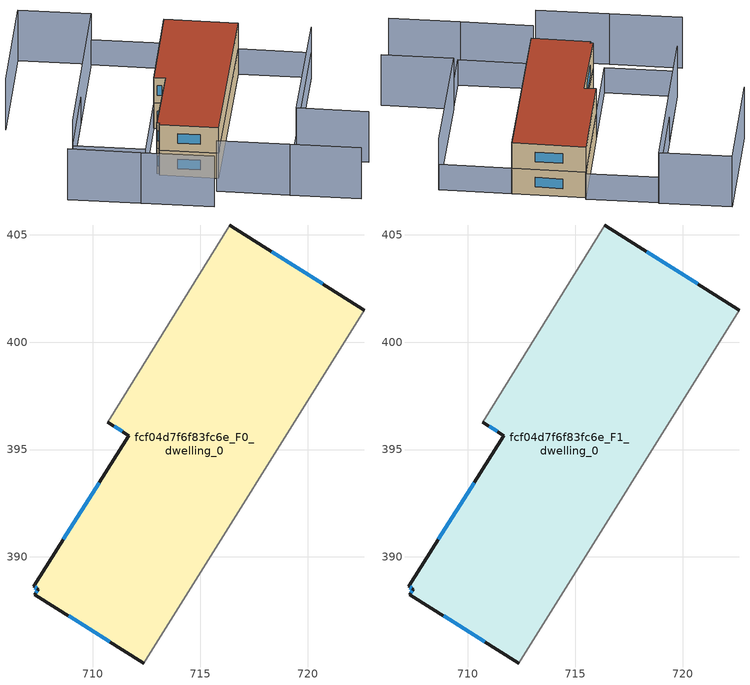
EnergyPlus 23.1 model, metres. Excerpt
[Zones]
fcf04d7f6f83fc6e_F0_dwelling_0
 floor ground (EU_floor_Construction): 722.64,401.48 712.35,385.07 707.3,388.25 707.45,388.5 707.23,388.63 711.68,395.65 710.68,396.28 716.37,405.45 z0
 wall outside (EU_wall_Construction): 722.64,401.48 716.37,405.45 / 710.68,396.28 711.68,395.65 707.23,388.63 707.45,388.5 707.3,388.25 712.35,385.07 z0:3
 wall adiabatic (EU_wall_Construction): 716.37,405.45 710.68,396.28 / 712.35,385.07 722.64,401.48 z0:3
 window (EU_Window_Construction): 720.68,402.72 718.32,404.21 / 708.87,387.26 710.78,386.06 / 707.41,388.42 707.35,388.32 / 707.3,388.59 707.39,388.54 / 710.29,393.46 708.62,390.82 / 710.99,396.08 711.37,395.85 z0.93:2.07
fcf04d7f6f83fc6e_F1_dwelling_0
 floor to fcf04d7f6f83fc6e_F0_dwelling_0 (EU_floor_Construction): 722.64,401.48 712.35,385.07 707.3,388.25 707.45,388.5 707.23,388.63 711.68,395.65 710.68,396.28 716.37,405.45 z3
 wall outside (EU_wall_Construction): 722.64,401.48 716.37,405.45 / 710.68,396.28 711.68,395.65 707.23,388.63 707.45,388.5 707.3,388.25 712.35,385.07 z3:6
 wall adiabatic (EU_wall_Construction): 716.37,405.45 710.68,396.28 / 712.35,385.07 722.64,401.48 z3:6
 window (EU_Window_Construction): 720.68,402.72 718.32,404.21 / 708.87,387.26 710.78,386.06 / 707.41,388.42 707.35,388.32 / 707.3,388.59 707.39,388.54 / 710.29,393.46 708.62,390.82 / 710.99,396.08 711.37,395.85 z3.93:5.07
 roof outside (EU_roof_Construction): 712.35,385.07 722.64,401.48 716.37,405.45 710.68,396.28 711.68,395.65 707.23,388.63 707.45,388.5 707.3,388.25 z6
shading: 717.33,379.23 723.41,375.46 / 711.1,383.07 717.32,379.22 / 703.37,384.48 709.59,380.63 / 697.15,388.32 703.37,384.47 / 727.07,381.11 720.92,384.96 / 720.92,384.96 728.81,397.57 / 704.11,413.44 710.32,409.58 / 710.32,409.58 699.96,392.86 / 704.11,413.44 697.39,402.6 z0:6; 712.35,385.06 722.64,401.48 / 722.64,401.48 728.83,397.6 / 728.83,397.6 718.55,381.18 / 718.55,381.18 712.35,385.06 / 716.5,405.67 706.16,388.97 / 706.16,388.97 699.94,392.82 / 699.94,392.82 710.28,409.52 / 710.28,409.52 716.5,405.67 z0:3
[Building]
EU S2 Campaign: North Axis=0; Terrain=City; Solar Distribution=FullExterior
[Site:Location]
Montreal-Trudeau.Intl.AP: Latitude=45.4667; Longitude=-73.75; Time Zone=-5; Elevation=36
[SizingPeriod:WeatherFileDays]
AnnualSizingPeriod: Begin Month=1; Begin Day of Month=1; End Month=12; End Day of Month=31; Day of Week for Start Day=Monday; Use Weather File Daylight Saving Period=No; Use Weather File Rain and Snow Indicators=No
[MATERIAL]
EU_InternalMass_Material: Roughness=MediumRough; Thickness=0.1; Conductivity=1; Density=1800; Specific Heat=900; Thermal Absorptance=0.9; Solar Absorptance=0.7; Visible Absorptance=0.7
[MATERIAL:NOMASS] Roughness=MediumRough; Thermal Absorptance=0.9; Solar Absorptance=0.7; Visible Absorptance=0.7
Name | Thermal Resistance
EU_wall_NoMass; EU_floor_NoMass | 1.51479
EU_roof_NoMass | 2.84114
[WINDOWMATERIAL:SIMPLEGLAZINGSYSTEM]
EU_Window_SimpleGlazing: UFactor=3.53504; Solar Heat Gain Coefficient=0.8; Visible Transmittance=0.8
[CONSTRUCTION]
EU_wall_Construction: EU_wall_NoMass
EU_roof_Construction: EU_roof_NoMass
EU_floor_Construction: EU_floor_NoMass
EU_Window_Construction: EU_Window_SimpleGlazing
EU_InternalMass_Construction: EU_InternalMass_Material
[ZONE] Type=1; Multiplier=1; Ceiling Height=autocalculate; Volume=399.256; Floor Area=autocalculate; Part of Total Floor Area=Yes
fcf04d7f6f83fc6e_F0_dwelling_0; fcf04d7f6f83fc6e_F1_dwelling_0
[INTERNALMASS] Construction=EU_InternalMass_Construction; Surface Area=133.085
Name | Zone or ZoneList
fcf04d7f6f83fc6e_F0_dwelling_0_EU_InternalMass | fcf04d7f6f83fc6e_F0_dwelling_0
fcf04d7f6f83fc6e_F1_dwelling_0_EU_InternalMass | fcf04d7f6f83fc6e_F1_dwelling_0
[OTHEREQUIPMENT] Fuel Type=Electricity; Design Level Calculation Method=Watts/Area; Power per Zone Floor Area=1; Fraction Latent=0; Fraction Radiant=0; Fraction Lost=0; Carbon Dioxide Generation Rate=0; EndUse Subcategory=EU_Step8_InternalGains
Name | Zone or ZoneList or Space or SpaceList | Schedule
EU_Step8_InternalGain_fcf04d7f6f83fc6e_F0_dwelling_0_f000 | fcf04d7f6f83fc6e_F0_dwelling_0 | EU_Step8_GainSchedule_fcf04d7f6f83fc6e_F0_dwelling_0_f000
EU_Step8_InternalGain_fcf04d7f6f83fc6e_F1_dwelling_0_f000 | fcf04d7f6f83fc6e_F1_dwelling_0 | EU_Step8_GainSchedule_fcf04d7f6f83fc6e_F1_dwelling_0_f000
[ZONEVENTILATION:DESIGNFLOWRATE] Schedule=EU_AlwaysOn; Design Flow Rate Calculation Method=AirChanges/Hour; Air Changes per Hour=0.775154; Ventilation Type=Natural; Fan Pressure Rise=0; Fan Total Efficiency=1; Constant Term Coefficient=1; Temperature Term Coefficient=0; Velocity Term Coefficient=0; Velocity Squared Term Coefficient=0; Minimum Indoor Temperature=-100; Maximum Indoor Temperature=100; Delta Temperature=-100; Minimum Outdoor Temperature=-100; Maximum Outdoor Temperature=100; Maximum Wind Speed=40
Name | Zone or ZoneList or Space or SpaceList
EU_ConstantAir_fcf04d7f6f83fc6e_F0_dwelling_0 | fcf04d7f6f83fc6e_F0_dwelling_0
EU_ConstantAir_fcf04d7f6f83fc6e_F1_dwelling_0 | fcf04d7f6f83fc6e_F1_dwelling_0
[HVACTEMPLATE:THERMOSTAT] Constant Heating Setpoint=20; Constant Cooling Setpoint=50
EU_HeatOnly_fcf04d7f6f83fc6e_F0_dwelling_0; EU_HeatOnly_fcf04d7f6f83fc6e_F1_dwelling_0
[HVACTEMPLATE:ZONE:IDEALLOADSAIRSYSTEM] System Availability Schedule=EU_AlwaysOn; Maximum Heating Supply Air Temperature=50; Minimum Cooling Supply Air Temperature=13; Maximum Heating Supply Air Humidity Ratio=0.0156; Minimum Cooling Supply Air Humidity Ratio=0.0077; Heating Limit=NoLimit; Cooling Limit=NoLimit; Heating Availability Schedule=EU_AlwaysOn; Cooling Availability Schedule=EU_CoolingOff; Dehumidification Control Type=ConstantSensibleHeatRatio; Cooling Sensible Heat Ratio=0.7; Dehumidification Setpoint=60; Humidification Control Type=None; Humidification Setpoint=30; Outdoor Air Method=None; Outdoor Air Flow Rate per Person=0.00944; Outdoor Air Flow Rate per Zone Floor Area=0; Outdoor Air Flow Rate per Zone=0; Demand Controlled Ventilation Type=None; Outdoor Air Economizer Type=NoEconomizer; Heat Recovery Type=None; Sensible Heat Recovery Effectiveness=0.7; Latent Heat Recovery Effectiveness=0.65
Name | Template Thermostat
fcf04d7f6f83fc6e_F0_dwelling_0 | EU_HeatOnly_fcf04d7f6f83fc6e_F0_dwelling_0
fcf04d7f6f83fc6e_F1_dwelling_0 | EU_HeatOnly_fcf04d7f6f83fc6e_F1_dwelling_0
[SIZING:ZONE] Zone Cooling Design Supply Air Temperature Input Method=SupplyAirTemperature; Zone Cooling Design Supply Air Temperature=13; Zone Heating Design Supply Air Temperature Input Method=SupplyAirTemperature; Zone Heating Design Supply Air Temperature=50; Zone Cooling Design Supply Air Humidity Ratio=0.008; Zone Heating Design Supply Air Humidity Ratio=0.008; Cooling Design Air Flow Method=DesignDay; Cooling Design Air Flow Rate=0; Cooling Minimum Air Flow per Zone Floor Area=0.000762; Cooling Minimum Air Flow=0; Cooling Minimum Air Flow Fraction=0.2; Heating Design Air Flow Method=DesignDay; Heating Design Air Flow Rate=0; Heating Maximum Air Flow per Zone Floor Area=0.002032; Heating Maximum Air Flow=0.141576; Heating Maximum Air Flow Fraction=0.3; Account for Dedicated Outdoor Air System=No; Dedicated Outdoor Air System Control Strategy=NeutralSupplyAir; Dedicated Outdoor Air Low Setpoint Temperature for Design=autosize; Dedicated Outdoor Air High Setpoint Temperature for Design=autosize; Zone Load Sizing Method=Sensible Load Only No Latent Load; Zone Latent Cooling Design Supply Air Humidity Ratio Input Method=HumidityRatioDifference; Zone Cooling Design Supply Air Humidity Ratio Difference=0.005; Zone Latent Heating Design Supply Air Humidity Ratio Input Method=HumidityRatioDifference; Zone Humidification Design Supply Air Humidity Ratio Difference=0.005
fcf04d7f6f83fc6e_F0_dwelling_0; fcf04d7f6f83fc6e_F1_dwelling_0
[SCHEDULE:CONSTANT]
Name | Hourly Value
EU_AlwaysOn | 1
EU_CoolingOff | 0
[SCHEDULE:FILE] Column Number=1; Rows to Skip at Top=0; Number of Hours of Data=8760; Column Separator=Comma; Interpolate to Timestep=No; Minutes per Item=60; Adjust Schedule for Daylight Savings=Yes
Name | File
EU_Step8_GainSchedule_fcf04d7f6f83fc6e_F0_dwelling_0_f000 | ../../schedules/fcf04d7f6f83fc6e/fcf04d7f6f83fc6e_F0_dwelling_0_f000_gain.csv
EU_Step8_GainSchedule_fcf04d7f6f83fc6e_F1_dwelling_0_f000 | ../../schedules/fcf04d7f6f83fc6e/fcf04d7f6f83fc6e_F1_dwelling_0_f000_gain.csv
